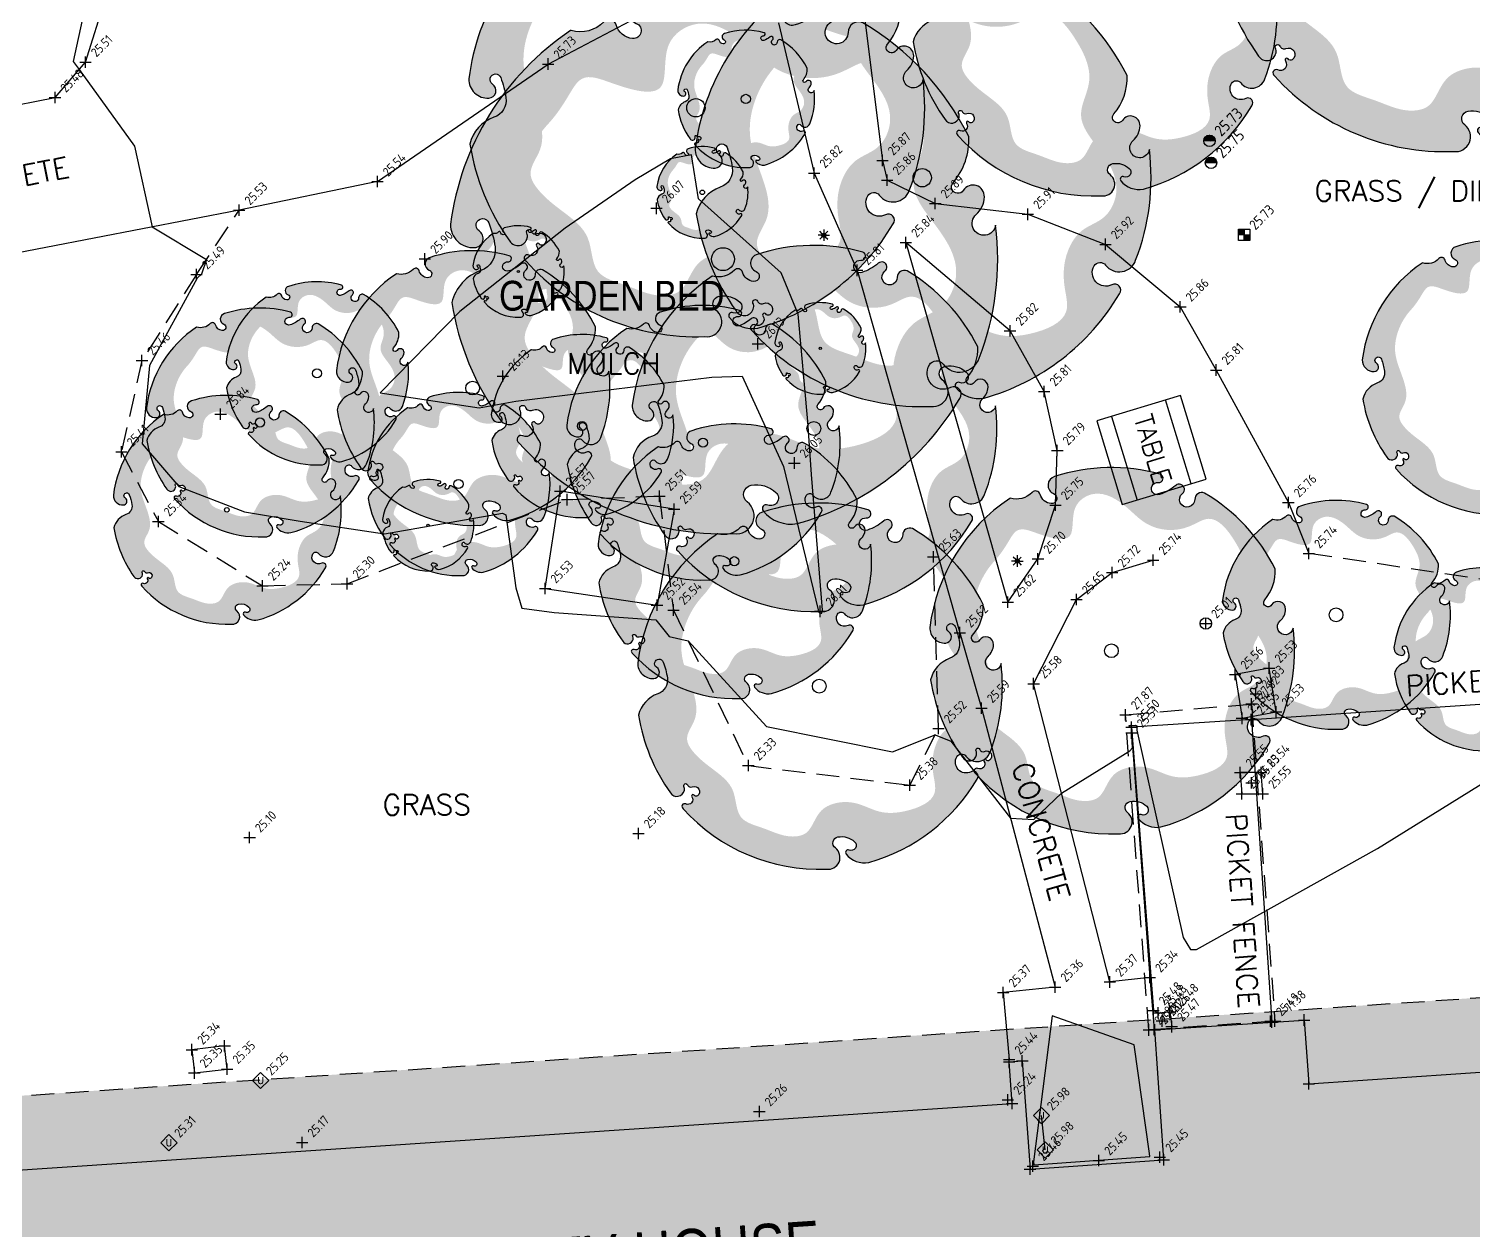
# Model space of a CAD drawing. Header units: metres. Extents: x 245957 to 247358, y 7418632 to 7419642.
# Drawn here: x 246284.66 to 246316.21, y 7419020.97 to 7419047.21 of the extents above; entities that cross this region are included whole.
import ezdxf
from ezdxf.enums import TextEntityAlignment as Align

# ---------------------------------------------------------------- set-up
doc = ezdxf.new("R2010")
doc.units = ezdxf.units.M
doc.linetypes.add('DASHED', pattern=[0.75, 0.5, -0.25])
for name, color, linetype in [('-TEXT', 7, 'Continuous'), ('104_EXISTING_SURFACE-L', 35, 'Continuous'), ('104_EXISTING_SURFACE-S', 35, 'Continuous'), ('110_GROUND_BREAKLINE', 35, 'Continuous'), ('110_GROUND_BREAKLINE-L', 35, 'Continuous'), ('110_GROUND_BREAKLINE-S', 35, 'Continuous'), ('201_SINGLE_TREE-H', 63, 'Continuous'), ('201_SINGLE_TREE-S', 96, 'Continuous'), ('206_GARDEN_BED', 44, 'DASHED'), ('206_GARDEN_BED-L', 44, 'DASHED'), ('206_GARDEN_BED-S', 44, 'DASHED'), ('309_GRATED_PIT', 84, 'Continuous'), ('309_GRATED_PIT-L', 84, 'Continuous'), ('309_GRATED_PIT-S', 84, 'Continuous'), ('321_INVERT_OF_PIPE', 84, 'Continuous'), ('321_INVERT_OF_PIPE-L', 84, 'Continuous'), ('321_INVERT_OF_PIPE-S', 84, 'Continuous'), ('322_INVERT_PIT-L', 84, 'Continuous'), ('322_INVERT_PIT-S', 84, 'Continuous'), ('410_PEDESTRIAN_PATH', 32, 'Continuous'), ('410_PEDESTRIAN_PATH-L', 32, 'Continuous'), ('410_PEDESTRIAN_PATH-S', 32, 'Continuous'), ('601_HOUSE', 229, 'BUILDING2'), ('601_HOUSE-S', 229, 'BUILDING2'), ('604_VERANDAH', 253, 'DASHED'), ('604_VERANDAH-L', 253, 'DASHED'), ('604_VERANDAH-S', 253, 'DASHED'), ('635_DOOR_SILL-L', 181, 'Continuous'), ('635_DOOR_SILL-S', 181, 'Continuous'), ('642_ROOF_GUTTER', 155, 'DASHED'), ('903_FENCE', 24, 'FENCELINE'), ('903_FENCE-S', 24, 'Continuous'), ('EX-BUILDING_LINE', 150, 'Continuous'), ('EX-TABLE', 7, 'Continuous'), ('EX-TABLEJUP', 89, 'Continuous'), ('Surface_Contours_Major', 4, 'Continuous'), ('Surface_Contours_Minor', 253, 'Continuous')]:
    doc.layers.add(name, color=color, linetype=linetype)
for name, color, linetype, true_color in [('419_EDGE_OF_CONCRETE', 7, 'Continuous', 0xff4100), ('419_EDGE_OF_CONCRETE-L', 7, 'Continuous', 0xff4100), ('419_EDGE_OF_CONCRETE-S', 7, 'Continuous', 0xff4100), ('711_LIGHT_POLE-S', 7, 'Continuous', 0xffa500), ('716_ELECTRICITY_PIT', 7, 'ELECTRICAL', 0xffa500), ('716_ELECTRICITY_PIT-L', 7, 'ELECTRICAL', 0xffa500), ('716_ELECTRICITY_PIT-S', 7, 'ELECTRICAL', 0xffa500), ('752_FIRE_PLUG', 7, 'Continuous', 0xb30000), ('753_FIRE_HYDRANT-L', 7, 'Continuous', 0xb30000), ('753_FIRE_HYDRANT-S', 7, 'Continuous', 0xb30000), ('762_UNCLASSIFIED_PIT', 7, 'Continuous', 0xff64ac), ('762_UNCLASSIFIED_PIT-L', 7, 'Continuous', 0xff64ac), ('762_UNCLASSIFIED_PIT-S', 7, 'Continuous', 0xff64ac), ('764_UNCLASS_UTILITY', 7, 'Continuous', 0xff64ac), ('764_UNCLASS_UTILITY-L', 7, 'Continuous', 0xff64ac), ('764_UNCLASS_UTILITY-S', 7, 'Continuous', 0xff64ac)]:
    doc.layers.add(name, color=color, linetype=linetype, true_color=true_color)
doc.styles.add('BOLD', font='ARIALN.TTF')
doc.styles.add('ISO', font='iso.shx')
doc.styles.add('ISO18', font='iso.shx')
doc.styles.add('ISO2.5', font='isocp.shx', dxfattribs={"height": 2.5})
doc.styles.get("Standard").update_dxf_attribs({"font": 'SIMPLEX.shx'})
doc.styles.add('Styleromans', font='romans.shx')
doc.linetypes.add('BUILDING2', pattern='A,0.25,["/",ISO18,S=0.15,R=180,X=0,Y=0],0', length=0.25)
doc.linetypes.add('ELECTRICAL', pattern='A,2,-0.15,["E",ISO18,S=0.2,R=0,X=-0.015,Y=-0.1],-0.15', length=2.3)
doc.linetypes.add('FENCELINE', pattern='A,0.5,-0.2,["/",Standard,S=0.1,R=0,X=0,Y=-0.05],-0.25', length=0.95)

# ---------------------------------------------------------------- blocks, each defined once
blk = doc.blocks.new('753')
at = {"layer": '752_FIRE_PLUG', "color": 0}
for points in [[(-0.5, 0.5), (0, 0.5), (0, 0), (-0.5, 0)], [(-0.45, 0.45), (-0.05, 0.45), (-0.05, 0.05), (-0.45, 0.05)], [(-0.4, 0.4), (-0.1, 0.4), (-0.1, 0.1), (-0.4, 0.1)], [(-0.35, 0.35), (-0.15, 0.35), (-0.15, 0.15), (-0.35, 0.15)], [(-0.3, 0.3), (-0.2, 0.3), (-0.2, 0.2), (-0.3, 0.2)], [(0, 0), (0.5, 0), (0.5, -0.5), (0, -0.5)], [(0.05, -0.05), (0.45, -0.05), (0.45, -0.45), (0.05, -0.45)], [(0.1, -0.1), (0.4, -0.1), (0.4, -0.4), (0.1, -0.4)], [(0.15, -0.15), (0.35, -0.15), (0.35, -0.35), (0.15, -0.35)], [(0.2, -0.2), (0.3, -0.2), (0.3, -0.3), (0.2, -0.3)]]:
    blk.add_lwpolyline(points, close=True, dxfattribs=at)
for points in [[(0, -0.5), (-0.5, -0.5), (-0.5, 0)], [(0, 0.5), (0.5, 0.5), (0.5, 0)]]:
    blk.add_lwpolyline(points, dxfattribs=at)
blk = doc.blocks.new('716')
at = {"layer": '716_ELECTRICITY_PIT', "color": 0, "linetype": 'Continuous'}
for p, q in [((0, 0.5), (-0.5, 0)), ((0.5, 0), (-0.5, 0)), ((-0.48, 0.13), (0.48, 0.13)), ((-0.43, 0.26), (-0.43, 0)), ((0.43, 0.25), (-0.43, 0.25)), ((-0.36, 0.35), (0.36, 0.35)), ((-0.35, 0), (-0.35, 0.36)), ((-0.35, 0), (0, 0.35)), ((0.26, 0.43), (-0.26, 0.43)), ((-0.25, 0.43), (-0.25, 0)), ((0, 0.25), (-0.25, 0)), ((-0.13, 0), (-0.13, 0.48)), ((-0.13, 0), (0, 0.13)), ((0, 0.5), (0, 0)), ((0.5, 0), (0, 0.5)), ((0, 0.35), (0.35, 0)), ((0.25, 0), (0, 0.25)), ((0, 0.13), (0.13, 0)), ((0.13, 0), (0.13, 0.48)), ((0.25, 0), (0.25, 0.43)), ((0.35, 0.36), (0.35, 0)), ((0.43, 0), (0.43, 0.26))]:
    blk.add_line(p, q, dxfattribs=at)
at = {"layer": '716_ELECTRICITY_PIT', "color": 0}
blk.add_circle((0, 0), 0.5, dxfattribs=at).dxf.unprotected_set("ltscale", 0)
blk = doc.blocks.new('CROSS')
at = {"color": 0, "linetype": 'Continuous'}
for p, q in [((-0.5, 0), (0.5, 0)), ((0, -0.5), (0, 0.5))]:
    blk.add_line(p, q, dxfattribs=at)
blk = doc.blocks.new('201C')
at = {"layer": '201_SINGLE_TREE-H', "transparency": 33554534}
h = blk.add_hatch(color=256, dxfattribs=at)
h.paths.add_polyline_path([(-0.3717, -0.3344, 0.222926), (0.0196, -0.4996, 0.770799), (0.0439, -0.4417, -0.650302), (0.0511, -0.4116, -0.234737), (0.0964, -0.4247, -0.847312), (0.0816, -0.4475, 0.78443), (0.0732, -0.4583, 0.276934), (0.1352, -0.4813, 0.193599), (0.4309, -0.2536, 0.800435), (0.4144, -0.2337, -0.75216), (0.3757, -0.1925, -0.528914), (0.4006, -0.1909, 0.594112), (0.4663, -0.1804, 0.123805), (0.4962, 0.0616, -1.41759), (0.4607, 0.0811, 0.206906), (0.4758, 0.1133, 0.759729), (0.4374, 0.1252, -1.073307), (0.4187, 0.1392, 0.194379), (0.4474, 0.2231, 0.144612), (0.2544, 0.4304, 0.53339), (0.2277, 0.4128, -1.592592), (0.1939, 0.4293, 1.030038), (0.1758, 0.4513, -0.10361), (0.1314, 0.4262, -1.238487), (0.1282, 0.4593, 0.884725), (0.1336, 0.4818, 0.147549), (-0.1551, 0.4753, 0.71725), (-0.1579, 0.4291, -0.864032), (-0.1646, 0.4015, -0.310704), (-0.1946, 0.4266, 0.58143), (-0.2167, 0.4321, -0.281558), (-0.2766, 0.4162), (-0.2775, 0.4159, 0.217121), (-0.4959, 0.0634), (-0.4959, 0.0634, 0.440011), (-0.4522, 0.021, 0.723973), (-0.4442, 0.0516, -1.384648), (-0.4262, 0.0659, -0.051107), (-0.4149, 0.0223, -0.361502), (-0.441, -0.0208, 0.256822), (-0.4937, -0.0791, 0.116166), (-0.4065, -0.2911, 0.67803), (-0.3682, -0.2843, 0.170035), (-0.3696, -0.274, -1.054701), (-0.3596, -0.2696, 0.431903), (-0.3468, -0.2749, -0.910728), (-0.3329, -0.2993, -0.42046), (-0.3418, -0.2976, 1.007885), (-0.3479, -0.3018, -0.766634), (-0.3646, -0.3216, 0.938602), (-0.3717, -0.3344)])
edge = h.paths.add_edge_path(flags=16)
edge.add_spline(control_points=[(-0.3177, 0.2468), (-0.303, 0.2628), (-0.2856, 0.2893), (-0.256, 0.3411), (-0.1928, 0.3155), (-0.0921, 0.286), (-0.1162, 0.3941), (-0.0359, 0.4462), (0.0392, 0.3985), (0.1028, 0.3299), (0.1957, 0.3214), (0.2784, 0.3804), (0.3442, 0.2961), (0.3785, 0.2147), (0.3303, 0.1307), (0.3915, 0.0592), (0.4378, -0.0139), (0.4055, -0.0919), (0.3459, -0.1091), (0.3102, -0.1666), (0.3057, -0.2282), (0.3286, -0.3091), (0.2408, -0.3447), (0.1647, -0.3496), (0.103, -0.3142), (0.0463, -0.3153), (0.0047, -0.3356), (-0.0139, -0.3682), (-0.0327, -0.4069), (-0.0927, -0.4151), (-0.1463, -0.3868), (-0.23, -0.3665), (-0.2245, -0.2773), (-0.2864, -0.2294), (-0.3344, -0.1941), (-0.3737, -0.1409), (-0.3276, -0.0866), (-0.344, -0.0009), (-0.3866, 0.0828), (-0.3665, 0.1796), (-0.3359, 0.2271), (-0.3177, 0.2468)], knot_values=[0, 0, 0, 0, 0.064972, 0.101243, 0.15652, 0.245586, 0.324463, 0.387907, 0.486094, 0.554514, 0.671826, 0.728629, 0.823661, 0.919885, 0.989953, 1.075257, 1.171704, 1.23593, 1.293575, 1.346478, 1.426142, 1.479146, 1.570817, 1.644481, 1.712561, 1.774901, 1.807, 1.846291, 1.885582, 1.928182, 2.007036, 2.074591, 2.151638, 2.226455, 2.293426, 2.340744, 2.397548, 2.47317, 2.587294, 2.673595, 2.754259, 2.754259, 2.754259, 2.754259], degree=3, periodic=0)
at = {"layer": '201_SINGLE_TREE-S'}
blk.add_lwpolyline([(-0.3717, -0.3344, 0.222926), (0.0196, -0.4996, 0.770799), (0.0439, -0.4417, -0.650302), (0.0511, -0.4116, -0.234737), (0.0964, -0.4247, -0.847312), (0.0816, -0.4475, 0.78443), (0.0732, -0.4583, 0.276934), (0.1352, -0.4813, 0.193599), (0.4309, -0.2536, 0.800435), (0.4144, -0.2337, -0.75216), (0.3757, -0.1925, -0.528914), (0.4006, -0.1909, 0.594112), (0.4663, -0.1804, 0.123805), (0.4962, 0.0616, -1.41759), (0.4607, 0.0811, 0.206906), (0.4758, 0.1133, 0.759729), (0.4374, 0.1252, -1.073307), (0.4187, 0.1392, 0.194379), (0.4474, 0.2231, 0.144612), (0.2544, 0.4304, 0.53339), (0.2277, 0.4128, -1.592592), (0.1939, 0.4293, 1.030038), (0.1758, 0.4513, -0.10361), (0.1314, 0.4262, -1.238487), (0.1282, 0.4593, 0.884725), (0.1336, 0.4818, 0.147549), (-0.1551, 0.4753, 0.71725), (-0.1579, 0.4291, -0.864032), (-0.1646, 0.4015, -0.310704), (-0.1946, 0.4266, 0.58143), (-0.2167, 0.4321, -0.281558), (-0.2766, 0.4162), (-0.2775, 0.4159, 0.217121), (-0.4959, 0.0634), (-0.4959, 0.0634, 0.440011), (-0.4522, 0.021, 0.723973), (-0.4442, 0.0516, -1.384648), (-0.4262, 0.0659, -0.051107), (-0.4149, 0.0223, -0.361502), (-0.441, -0.0208, 0.256822), (-0.4937, -0.0791, 0.116166), (-0.4065, -0.2911, 0.67803), (-0.3682, -0.2843, 0.170035), (-0.3696, -0.274, -1.054701), (-0.3596, -0.2696, 0.431903), (-0.3468, -0.2749, -0.910728), (-0.3329, -0.2993, -0.42046), (-0.3418, -0.2976, 1.007885), (-0.3479, -0.3018, -0.766634), (-0.3646, -0.3216, 0.938602), (-0.3717, -0.3344)], format="xyb", dxfattribs=at)
blk = doc.blocks.new('201T')
at = {"layer": '201_SINGLE_TREE-S'}
blk.add_circle((0, 0), 0.5, dxfattribs=at)
blk = doc.blocks.new('764')
at = {"layer": '762_UNCLASSIFIED_PIT', "color": 0}
blk.add_lwpolyline([(0.71, 0), (0, 0.71), (-0.71, 0), (0, -0.71)], close=True, dxfattribs=at)
at = {"layer": '762_UNCLASSIFIED_PIT', "color": 0, "style": 'Styleromans'}
blk.add_text('U', height=0.6, dxfattribs=at).set_placement((0, 0), align=Align.MIDDLE_CENTER)
blk = doc.blocks.new('321')
at = {"layer": '321_INVERT_OF_PIPE', "color": 0, "linetype": 'Continuous'}
for p, q in [((-0.5, 0), (0.5, 0)), ((0, -0.5), (0, 0.5))]:
    blk.add_line(p, q, dxfattribs=at)
blk.add_circle((0, 0), 0.5, dxfattribs=at)
blk = doc.blocks.new('711')
blk.add_hatch(color=0).paths.add_polyline_path([(0.18, 0, 1), (-0.18, 0, 1)])
at = {"color": 0}
for p, q in [((-0.18, 0), (-0.5, 0)), ((-0.13, 0.13), (-0.35, 0.35)), ((0, 0.5), (0, 0.18)), ((0.13, 0.13), (0.35, 0.35)), ((0.18, 0), (0.5, 0)), ((-0.35, -0.35), (-0.13, -0.13)), ((0, -0.18), (0, -0.5)), ((0.13, -0.13), (0.35, -0.35))]:
    blk.add_line(p, q, dxfattribs=at)
blk.add_circle((0, 0), 0.177, dxfattribs=at)
blk = doc.blocks.new('C')
at = {"layer": '-TEXT'}
blk.add_text('CONCRETE', height=0.45, dxfattribs=at).set_placement((-0.001, -0.23), align=Align.CENTER)
blk = doc.blocks.new('G')
at = {"layer": '-TEXT'}
blk.add_text('GRASS', height=0.45, dxfattribs=at).set_placement((0.021, -0.235), align=Align.CENTER)
blk = doc.blocks.new('M')
at = {"layer": '-TEXT'}
blk.add_text('MULCH', height=0.45, dxfattribs=at).set_placement((0.021, -0.224), align=Align.CENTER)
blk = doc.blocks.new('TABLE')
at = {"layer": 'EX-TABLEJUP'}
for p, q in [((0.873, 0.925), (-1.039, 0.925)), ((-1.039, 0.925), (-1.039, -0.988)), ((0.873, -0.988), (0.873, 0.925)), ((0.873, 0.585), (-1.039, 0.585)), ((-1.039, -0.648), (0.873, -0.648)), ((-1.039, -0.988), (0.873, -0.988))]:
    blk.add_line(p, q, dxfattribs=at)
blk.add_text('TABLE', height=0.4, dxfattribs=at).set_placement((-0.089, -0.199), align=Align.CENTER)

msp = doc.modelspace()

# ---------------------------------------------------------------- hatches: boundary and pattern name
at = {"layer": 'EX-BUILDING_LINE'}
h = msp.add_hatch(color=9, dxfattribs=at)
h.dxf.hatch_style = 1
h.paths.add_polyline_path([(246319.503, 7419019.421), (246319.087, 7419026.059), (246319.083, 7419026.232), (246274.243, 7419023.217), (246274.765, 7419016.445), (246275.218, 7419010.293), (246319.976, 7419013.293), (246319.954, 7419013.501)])
h.paths.add_polyline_path([(246274.464, 7419020.347), (246269.638, 7419020.003), (246270.156, 7419012.73), (246275.013, 7419013.076), (246274.765, 7419016.445)])

# ---------------------------------------------------------------- linework, layer by layer
at = {"layer": '110_GROUND_BREAKLINE'}
for p, q in [((246308.75, 7419031.829), (246309.148, 7419026.487)), ((246309.148, 7419026.487), (246309.244, 7419025.351))]:
    msp.add_line(p, q, dxfattribs=at)
at = {"layer": '206_GARDEN_BED'}
for p, q in [((246288.327, 7419041.843), (246289.258, 7419043.247)), ((246288.327, 7419041.843), (246287.134, 7419039.964)), ((246287.134, 7419039.964), (246286.685, 7419037.971)), ((246286.685, 7419037.971), (246287.492, 7419036.447)), ((246296.423, 7419036.926), (246298.44, 7419037.003)), ((246298.44, 7419037.003), (246298.743, 7419034.514)), ((246291.614, 7419035.089), (246296.423, 7419036.926)), ((246287.492, 7419036.447), (246289.767, 7419035.042)), ((246317.576, 7419035.009), (246312.624, 7419035.751)), ((246304.534, 7419031.926), (246304.422, 7419035.677)), ((246289.767, 7419035.042), (246291.614, 7419035.089)), ((246298.743, 7419034.514), (246300.381, 7419031.117)), ((246303.905, 7419030.688), (246304.534, 7419031.926)), ((246300.381, 7419031.117), (246303.905, 7419030.688))]:
    msp.add_line(p, q, dxfattribs=at)
at = {"layer": '309_GRATED_PIT'}
for p, q in [((246311.585, 7419030.966), (246311.127, 7419030.966)), ((246311.127, 7419030.966), (246311.162, 7419030.498)), ((246311.62, 7419030.498), (246311.585, 7419030.966)), ((246311.162, 7419030.498), (246311.62, 7419030.498))]:
    msp.add_line(p, q, dxfattribs=at)
at = {"layer": '410_PEDESTRIAN_PATH'}
for p, q in [((246296.007, 7419046.44), (246299.658, 7419048.361)), ((246285.902, 7419046.481), (246286.377, 7419048.009)), ((246302.894, 7419047.637), (246303.309, 7419044.332)), ((246301.038, 7419047.337), (246301.818, 7419044.054)), ((246285.235, 7419045.707), (246285.902, 7419046.481)), ((246292.277, 7419043.872), (246296.007, 7419046.44)), ((246278.392, 7419044.379), (246285.235, 7419045.707)), ((246303.309, 7419044.332), (246303.415, 7419043.903)), ((246301.818, 7419044.054), (246302.758, 7419041.935)), ((246292.277, 7419043.872), (246289.258, 7419043.247)), ((246303.415, 7419043.903), (246304.465, 7419043.395)), ((246304.465, 7419043.395), (246306.486, 7419043.158)), ((246289.258, 7419043.247), (246278.65, 7419041.204)), ((246306.486, 7419043.158), (246308.182, 7419042.501)), ((246306.097, 7419040.611), (246303.822, 7419042.539)), ((246303.822, 7419042.539), (246306.048, 7419034.688)), ((246308.182, 7419042.501), (246309.816, 7419041.137)), ((246302.758, 7419041.935), (246305.002, 7419034.019)), ((246309.816, 7419041.137), (246310.602, 7419039.756)), ((246306.844, 7419039.288), (246306.097, 7419040.611)), ((246310.602, 7419039.756), (246312.177, 7419036.865)), ((246307.13, 7419038.001), (246306.844, 7419039.288)), ((246307.09, 7419036.806), (246307.13, 7419038.001)), ((246306.707, 7419035.63), (246307.09, 7419036.806)), ((246312.177, 7419036.865), (246312.624, 7419035.751)), ((246306.048, 7419034.688), (246306.707, 7419035.63)), ((246308.33, 7419035.332), (246309.224, 7419035.602)), ((246307.548, 7419034.742), (246308.33, 7419035.332)), ((246306.612, 7419032.906), (246307.548, 7419034.742)), ((246305.002, 7419034.019), (246305.475, 7419032.373)), ((246308.276, 7419026.391), (246306.612, 7419032.906)), ((246305.475, 7419032.373), (246307.081, 7419026.277)), ((246307.081, 7419026.277), (246305.945, 7419026.161)), ((246309.148, 7419026.487), (246308.276, 7419026.391)), ((246305.945, 7419026.161), (246306.079, 7419024.694))]:
    msp.add_line(p, q, dxfattribs=at)
at = {"layer": '419_EDGE_OF_CONCRETE'}
for p, q in [((246295.94, 7419034.985), (246296.27, 7419037.112)), ((246298.76, 7419036.716), (246296.27, 7419037.112)), ((246298.76, 7419036.716), (246298.385, 7419034.622)), ((246295.94, 7419034.985), (246298.385, 7419034.622)), ((246311.362, 7419032.122), (246308.752, 7419031.957)), ((246308.752, 7419031.957), (246309.229, 7419025.771)), ((246309.229, 7419025.771), (246309.333, 7419025.715)), ((246309.333, 7419025.715), (246309.591, 7419025.736)), ((246309.591, 7419025.736), (246309.628, 7419025.415))]:
    msp.add_line(p, q, dxfattribs=at)
at = {"layer": '601_HOUSE'}
for p, q in [((246309.258, 7419025.344), (246312.523, 7419025.559)), ((246309.454, 7419022.506), (246309.258, 7419025.344)), ((246312.523, 7419025.559), (246312.622, 7419024.164)), ((246306.078, 7419024.648), (246306.365, 7419024.668)), ((246306.142, 7419023.737), (246306.078, 7419024.648)), ((246306.365, 7419024.668), (246306.534, 7419022.3)), ((246312.622, 7419024.164), (246319.099, 7419024.606)), ((246274.39, 7419021.612), (246306.142, 7419023.737)), ((246306.534, 7419022.3), (246309.454, 7419022.506))]:
    msp.add_line(p, q, dxfattribs=at)
at = {"layer": '604_VERANDAH'}
for p, q in [((246308.619, 7419032.225), (246311.371, 7419032.462)), ((246311.371, 7419032.462), (246311.884, 7419025.535)), ((246309.129, 7419025.342), (246308.619, 7419032.225)), ((246311.884, 7419025.535), (246309.129, 7419025.342))]:
    msp.add_line(p, q, dxfattribs=at)
at = {"layer": '642_ROOF_GUTTER'}
msp.add_line((246274.243, 7419023.217), (246319.083, 7419026.232), dxfattribs=at)
at = {"layer": '762_UNCLASSIFIED_PIT'}
for p, q in [((246311.758, 7419033.248), (246311.014, 7419033.104)), ((246311.909, 7419032.293), (246311.758, 7419033.248)), ((246311.014, 7419033.104), (246311.165, 7419032.15)), ((246311.165, 7419032.15), (246311.909, 7419032.293)), ((246288.94, 7419024.996), (246288.225, 7419024.911)), ((246288.225, 7419024.911), (246288.279, 7419024.403)), ((246288.994, 7419024.488), (246288.94, 7419024.996)), ((246288.279, 7419024.403), (246288.994, 7419024.488))]:
    msp.add_line(p, q, dxfattribs=at)
at = {"layer": '764_UNCLASS_UTILITY'}
msp.add_line((246306.867, 7419022.723), (246306.784, 7419023.472), dxfattribs=at)
at = {"layer": '903_FENCE', "ltscale": 20}
for q in [(246323.495, 7419032.941), (246311.815, 7419025.514)]:
    msp.add_line((246311.37, 7419032.121), q, dxfattribs=at)
at = {"layer": 'Surface_Contours_Major', "elevation": 26}
msp.add_lwpolyline([(246294.501, 7419038.933), (246295.303, 7419039.073), (246299.585, 7419039.602), (246300.247, 7419039.625), (246301.151, 7419037.649), (246301.906, 7419034.522), (246301.9, 7419034.487), (246301.933, 7419034.451), (246301.972, 7419034.443), (246301.988, 7419034.449), (246301.997, 7419034.51), (246301.758, 7419037.473), (246301.681, 7419038.632), (246301.466, 7419040.978), (246301.099, 7419041.876), (246299.294, 7419043.493), (246299.142, 7419044.454), (246298.678, 7419044.367), (246297.908, 7419043.909), (246296.377, 7419042.852), (246294.078, 7419041.033), (246292.337, 7419039.259)], close=True, dxfattribs=at)
at = {"layer": 'Surface_Contours_Minor', "elevation": 25.5}
msp.add_lwpolyline([(246286.26, 7419049.381), (246285.629, 7419046.498), (246285.765, 7419046.321), (246286.972, 7419044.645), (246287.36, 7419042.881), (246288.544, 7419042.17), (246288.436, 7419041.85), (246288.341, 7419041.765), (246287.297, 7419039.853), (246287.142, 7419038.143), (246287.94, 7419037.216), (246289.373, 7419036.658), (246290.593, 7419036.458), (246292.434, 7419036.18), (246295.012, 7419036.631), (246295.084, 7419036.596), (246295.299, 7419035), (246295.43, 7419034.555), (246296.141, 7419034.457), (246298.359, 7419034.303), (246298.653, 7419033.936), (246299.068, 7419033.841), (246300.777, 7419031.967), (246303.529, 7419031.42), (246304.464, 7419031.787), (246304.804, 7419031.652), (246306.109, 7419029.966), (246306.614, 7419029.941), (246307.224, 7419030.514), (246308.716, 7419031.437), (246308.775, 7419031.503), (246308.752, 7419031.933), (246308.691, 7419031.984), (246308.735, 7419031.997), (246308.748, 7419031.992), (246308.835, 7419031.998), (246308.888, 7419031.967), (246308.866, 7419031.963), (246308.866, 7419031.909), (246308.865, 7419031.888), (246309.88, 7419027.361), (246310.041, 7419027.099), (246310.172, 7419027.099), (246314.123, 7419029.304), (246319.168, 7419032.434)], dxfattribs=at)
msp.add_lwpolyline([(246309.144, 7419022.641), (246308.809, 7419025.018), (246307.015, 7419025.65), (246306.61, 7419022.459), (246306.617, 7419022.396), (246309.15, 7419022.576)], close=True, dxfattribs=at)

# ---------------------------------------------------------------- block references
at = {"layer": '-TEXT'}
for p, rotation in [((246284.016, 7419043.91), 10.90456400598671), ((246306.778, 7419029.678), 285.8270903654869)]:
    msp.add_blockref('C', p, dxfattribs=dict(at, rotation=rotation))
for name, p in [('M', (246297.416, 7419039.895)), ('G', (246293.335, 7419030.271))]:
    msp.add_blockref(name, p, dxfattribs=at)
at = {"layer": '104_EXISTING_SURFACE-S', "xscale": 0.25, "yscale": 0.25, "zscale": 0.25}
for p in [(246298.374, 7419043.289), (246293.314, 7419042.182), (246300.588, 7419040.329), (246295.017, 7419039.621), (246288.853, 7419038.791), (246301.385, 7419037.725), (246301.949, 7419034.487), (246297.979, 7419029.634), (246289.486, 7419029.545), (246311.79, 7419025.533), (246306.049, 7419023.815), (246300.621, 7419023.563), (246290.636, 7419022.885), (246306.593, 7419022.367), (246309.371, 7419022.562)]:
    msp.add_blockref('CROSS', p, dxfattribs=at)
at = {"layer": '110_GROUND_BREAKLINE-S', "xscale": 0.25, "yscale": 0.25, "zscale": 0.25}
for p in [(246308.75, 7419031.829), (246309.244, 7419025.351)]:
    msp.add_blockref('CROSS', p, dxfattribs=at)
at = {"layer": '201_SINGLE_TREE-S'}
for name, p, xscale, yscale, zscale in [('201C', (246315.59, 7419049.526), 10, 10, 10), ('201C', (246307.931, 7419047.557), 8, 8, 8), ('201C', (246299.234, 7419045.484), 10, 10, 10), ('201C', (246304.178, 7419043.957), 10, 10, 10), ('201C', (246299.827, 7419042.178), 12, 12, 12), ('201C', (246300.326, 7419045.678), 3, 3, 3), ('201T', (246299.234, 7419045.484), 0.4, 0.4, 0.4), ('201T', (246300.326, 7419045.678), 0.2, 0.2, 0.2), ('201C', (246299.374, 7419043.637), 2, 2, 2), ('201T', (246304.178, 7419043.957), 0.4, 0.4, 0.4), ('201T', (246299.374, 7419043.637), 0.1, 0.1, 0.1), ('201C', (246295.357, 7419041.908), 2, 2, 2), ('201C', (246294.357, 7419039.363), 6, 6, 6), ('201C', (246301.811, 7419038.479), 8, 8, 8), ('201T', (246299.827, 7419042.178), 0.5, 0.5, 0.5), ('201C', (246316.767, 7419039.598), 6, 6, 6), ('201T', (246295.357, 7419041.908), 0.05, 0.05, 0.05), ('201C', (246290.957, 7419039.683), 4, 4, 4), ('201C', (246289.711, 7419038.611), 5, 5, 5), ('201C', (246299.388, 7419038.168), 6, 6, 6), ('201C', (246301.95, 7419040.228), 2, 2, 2), ('201C', (246296.749, 7419038.532), 4, 4, 4), ('201T', (246301.95, 7419040.228), 0.05, 0.05, 0.05), ('201T', (246290.957, 7419039.683), 0.2, 0.2, 0.2), ('201C', (246288.989, 7419036.704), 5, 5, 5), ('201C', (246294.048, 7419037.267), 4, 4, 4), ('201T', (246294.357, 7419039.363), 0.3, 0.3, 0.3), ('201T', (246289.711, 7419038.611), 0.2, 0.2, 0.2), ('201T', (246296.749, 7419038.532), 0.2, 0.2, 0.2), ('201C', (246300.074, 7419035.58), 6, 6, 6), ('201T', (246301.811, 7419038.479), 0.3, 0.3, 0.3), ('201T', (246299.388, 7419038.168), 0.2, 0.2, 0.2), ('201C', (246308.311, 7419033.626), 8, 8, 8), ('201C', (246293.382, 7419036.366), 2, 2, 2), ('201T', (246294.048, 7419037.267), 0.2, 0.2, 0.2), ('201T', (246288.989, 7419036.704), 0.1, 0.1, 0.1), ('201C', (246301.93, 7419032.851), 8, 8, 8), ('201C', (246313.218, 7419034.409), 5, 5, 5), ('201T', (246293.382, 7419036.366), 0.05, 0.05, 0.05), ('201T', (246300.074, 7419035.58), 0.2, 0.2, 0.2), ('201C', (246316.467, 7419033.44), 4, 4, 4), ('201T', (246313.218, 7419034.409), 0.3, 0.3, 0.3), ('201T', (246308.311, 7419033.626), 0.3, 0.3, 0.3), ('201T', (246301.93, 7419032.851), 0.3, 0.3, 0.3)]:
    msp.add_blockref(name, p, dxfattribs=dict(at, xscale=xscale, yscale=yscale, zscale=zscale))
at = {"layer": '206_GARDEN_BED-S', "xscale": 0.25, "yscale": 0.25, "zscale": 0.25}
for p in [(246288.327, 7419041.843), (246287.134, 7419039.964), (246286.685, 7419037.971), (246296.423, 7419036.926), (246298.44, 7419037.003), (246287.492, 7419036.447), (246304.422, 7419035.677), (246289.767, 7419035.042), (246291.614, 7419035.089), (246298.743, 7419034.514), (246304.534, 7419031.926), (246300.381, 7419031.117), (246303.905, 7419030.688)]:
    msp.add_blockref('CROSS', p, dxfattribs=at)
at = {"layer": '309_GRATED_PIT-S', "xscale": 0.25, "yscale": 0.25, "zscale": 0.25}
for p in [(246311.127, 7419030.966), (246311.585, 7419030.966), (246311.162, 7419030.498), (246311.62, 7419030.498), (246309.417, 7419025.539)]:
    msp.add_blockref('CROSS', p, dxfattribs=at)
at = {"layer": '321_INVERT_OF_PIPE-S', "xscale": 0.25, "yscale": 0.25, "zscale": 0.25}
msp.add_blockref('321', (246310.373, 7419034.219), dxfattribs=at)
at = {"layer": '322_INVERT_PIT-S', "xscale": 0.25, "yscale": 0.25, "zscale": 0.25}
for p in [(246311.469, 7419032.687), (246311.374, 7419030.742)]:
    msp.add_blockref('CROSS', p, dxfattribs=at)
at = {"layer": '410_PEDESTRIAN_PATH-S', "xscale": 0.25, "yscale": 0.25, "zscale": 0.25}
for p in [(246285.902, 7419046.481), (246296.007, 7419046.44), (246285.235, 7419045.707), (246303.309, 7419044.332), (246292.277, 7419043.872), (246301.818, 7419044.054), (246303.415, 7419043.903), (246289.258, 7419043.247), (246304.465, 7419043.395), (246306.486, 7419043.158), (246303.822, 7419042.539), (246308.182, 7419042.501), (246302.758, 7419041.935), (246309.816, 7419041.137), (246306.097, 7419040.611), (246310.602, 7419039.756), (246306.844, 7419039.288), (246307.13, 7419038.001), (246307.09, 7419036.806), (246312.177, 7419036.865), (246306.707, 7419035.63), (246312.624, 7419035.751), (246308.33, 7419035.332), (246309.224, 7419035.602), (246306.048, 7419034.688), (246307.548, 7419034.742), (246305.002, 7419034.019), (246306.612, 7419032.906), (246305.475, 7419032.373), (246309.148, 7419026.487), (246305.945, 7419026.161), (246307.081, 7419026.277), (246308.276, 7419026.391), (246306.079, 7419024.694)]:
    msp.add_blockref('CROSS', p, dxfattribs=at)
at = {"layer": '419_EDGE_OF_CONCRETE-S', "xscale": 0.25, "yscale": 0.25, "zscale": 0.25}
for p in [(246296.27, 7419037.112), (246298.76, 7419036.716), (246295.94, 7419034.985), (246298.385, 7419034.622), (246308.752, 7419031.957), (246311.362, 7419032.122), (246309.229, 7419025.771), (246309.333, 7419025.715), (246309.591, 7419025.736), (246309.628, 7419025.415)]:
    msp.add_blockref('CROSS', p, dxfattribs=at)
at = {"layer": '601_HOUSE-S', "xscale": 0.25, "yscale": 0.25, "zscale": 0.25}
for p in [(246312.523, 7419025.559), (246309.258, 7419025.344), (246306.078, 7419024.648), (246306.365, 7419024.668), (246312.622, 7419024.164), (246306.142, 7419023.737), (246309.454, 7419022.506), (246306.534, 7419022.3)]:
    msp.add_blockref('CROSS', p, dxfattribs=at)
at = {"layer": '604_VERANDAH-S', "xscale": 0.25, "yscale": 0.25, "zscale": 0.25}
for p in [(246311.371, 7419032.462), (246308.619, 7419032.225), (246311.884, 7419025.535), (246309.129, 7419025.342)]:
    msp.add_blockref('CROSS', p, dxfattribs=at)
at = {"layer": '635_DOOR_SILL-S', "xscale": 0.25, "yscale": 0.25, "zscale": 0.25}
msp.add_blockref('CROSS', (246308.038, 7419022.492), dxfattribs=at)
at = {"layer": '711_LIGHT_POLE-S', "xscale": 0.25, "yscale": 0.25, "zscale": 0.25}
for p in [(246302.029, 7419042.7), (246306.256, 7419035.585)]:
    msp.add_blockref('711', p, dxfattribs=at)
at = {"layer": '716_ELECTRICITY_PIT-S', "xscale": 0.25, "yscale": 0.25, "zscale": 0.25}
for p in [(246310.455, 7419044.762), (246310.488, 7419044.283)]:
    msp.add_blockref('716', p, dxfattribs=at)
at = {"layer": '753_FIRE_HYDRANT-S', "xscale": 0.25, "yscale": 0.25, "zscale": 0.25}
msp.add_blockref('753', (246311.211, 7419042.711), dxfattribs=at)
at = {"layer": '762_UNCLASSIFIED_PIT-S', "xscale": 0.25, "yscale": 0.25, "zscale": 0.25}
for p in [(246311.014, 7419033.104), (246311.758, 7419033.248), (246311.165, 7419032.15), (246311.909, 7419032.293), (246288.225, 7419024.911), (246288.94, 7419024.996), (246288.279, 7419024.403), (246288.994, 7419024.488)]:
    msp.add_blockref('CROSS', p, dxfattribs=at)
at = {"layer": '764_UNCLASS_UTILITY-S', "xscale": 0.25, "yscale": 0.25, "zscale": 0.25}
for p in [(246289.726, 7419024.238), (246306.784, 7419023.472), (246287.723, 7419022.88), (246306.867, 7419022.723)]:
    msp.add_blockref('764', p, dxfattribs=at)
at = {"layer": '903_FENCE-S', "xscale": 0.25, "yscale": 0.25, "zscale": 0.25}
for p in [(246311.37, 7419032.121), (246311.815, 7419025.514)]:
    msp.add_blockref('CROSS', p, dxfattribs=at)
at = {"layer": 'EX-TABLE', "rotation": 286.9056983008714}
msp.add_blockref('TABLE', (246309.239, 7419037.939), dxfattribs=at)

# ---------------------------------------------------------------- texts
at = {"layer": '-TEXT'}
msp.add_text('GRASS / DIRT', height=0.45, dxfattribs=at).set_placement((246314.867, 7419043.442), align=Align.CENTER)
at = {"layer": '-TEXT', "style": 'BOLD'}
msp.add_text('GARDEN BED', height=0.65, dxfattribs=at).set_placement((246297.395, 7419041.054), align=Align.CENTER)
at = {"layer": '-TEXT'}
for rotation, p in [(3.8718, (246316.867, 7419032.999)), (273.8511, (246311.171, 7419027.946))]:
    msp.add_text('PICKET FENCE', height=0.45, rotation=rotation, dxfattribs=at).set_placement(p, align=Align.MIDDLE_CENTER)
at = {"layer": '-TEXT', "style": 'BOLD'}
msp.add_text('BYERLEY HOUSE', height=1, rotation=3.8056, dxfattribs=at).set_placement((246297.155, 7419019.864), align=Align.CENTER)
at = {"layer": '104_EXISTING_SURFACE-L', "style": 'ISO2.5'}
for s, p in [('26.07', (246298.541, 7419043.456)), ('25.90', (246293.481, 7419042.35)), ('26.13', (246300.755, 7419040.496)), ('26.13', (246295.184, 7419039.789)), ('25.84', (246289.021, 7419038.958)), ('26.05', (246301.552, 7419037.892)), ('26.01', (246302.117, 7419034.655)), ('25.10', (246289.653, 7419029.712)), ('25.18', (246298.146, 7419029.802)), ('25.49', (246311.957, 7419025.7)), ('25.24', (246306.217, 7419023.983)), ('25.26', (246300.788, 7419023.73)), ('25.17', (246290.803, 7419023.053)), ('25.45', (246309.539, 7419022.729)), ('25.46', (246306.76, 7419022.534))]:
    msp.add_text(s, height=0.2, rotation=45, dxfattribs=at).set_placement(p, align=Align.MIDDLE_LEFT)
at = {"layer": '110_GROUND_BREAKLINE-L', "style": 'ISO2.5'}
for s, p in [('25.51', (246308.917, 7419031.997)), ('25.40', (246309.412, 7419025.518))]:
    msp.add_text(s, height=0.2, rotation=45, dxfattribs=at).set_placement(p, align=Align.MIDDLE_LEFT)
at = {"layer": '206_GARDEN_BED-L', "style": 'ISO2.5'}
for s, p in [('25.49', (246288.494, 7419042.01)), ('25.46', (246287.301, 7419040.131)), ('25.41', (246286.853, 7419038.138)), ('25.57', (246296.59, 7419037.093)), ('25.51', (246298.608, 7419037.17)), ('25.34', (246287.66, 7419036.615)), ('25.63', (246304.589, 7419035.844)), ('25.24', (246289.934, 7419035.209)), ('25.30', (246291.782, 7419035.256)), ('25.54', (246298.91, 7419034.681)), ('25.52', (246304.701, 7419032.094)), ('25.33', (246300.548, 7419031.284)), ('25.38', (246304.073, 7419030.856))]:
    msp.add_text(s, height=0.2, rotation=45, dxfattribs=at).set_placement(p, align=Align.MIDDLE_LEFT)
at = {"layer": '309_GRATED_PIT-L', "style": 'ISO2.5'}
for s, p in [('25.55', (246311.295, 7419031.133)), ('25.54', (246311.752, 7419031.133)), ('25.55', (246311.33, 7419030.665)), ('25.55', (246311.787, 7419030.665)), ('25.26', (246309.585, 7419025.707))]:
    msp.add_text(s, height=0.2, rotation=45, dxfattribs=at).set_placement(p, align=Align.MIDDLE_LEFT)
at = {"layer": '321_INVERT_OF_PIPE-L', "style": 'ISO2.5'}
msp.add_text('25.01', height=0.2, rotation=45, dxfattribs=at).set_placement((246310.54, 7419034.387), align=Align.MIDDLE_LEFT)
at = {"layer": '322_INVERT_PIT-L', "style": 'ISO2.5'}
for s, p in [('24.83', (246311.637, 7419032.854)), ('24.63', (246311.541, 7419030.909))]:
    msp.add_text(s, height=0.2, rotation=45, dxfattribs=at).set_placement(p, align=Align.MIDDLE_LEFT)
at = {"layer": '410_PEDESTRIAN_PATH-L', "style": 'ISO2.5'}
for s, p in [('25.51', (246286.069, 7419046.649)), ('25.73', (246296.174, 7419046.608)), ('25.48', (246285.402, 7419045.874)), ('25.87', (246303.476, 7419044.499)), ('25.82', (246301.985, 7419044.222)), ('25.54', (246292.445, 7419044.039)), ('25.86', (246303.582, 7419044.07)), ('25.89', (246304.632, 7419043.562)), ('25.53', (246289.426, 7419043.415)), ('25.91', (246306.653, 7419043.326)), ('25.84', (246303.989, 7419042.707)), ('25.92', (246308.35, 7419042.669)), ('25.81', (246302.925, 7419042.102)), ('25.86', (246309.984, 7419041.304)), ('25.82', (246306.265, 7419040.778)), ('25.81', (246310.77, 7419039.923)), ('25.81', (246307.012, 7419039.456)), ('25.79', (246307.297, 7419038.168)), ('25.75', (246307.257, 7419036.974)), ('25.76', (246312.345, 7419037.032)), ('25.70', (246306.875, 7419035.797)), ('25.74', (246309.391, 7419035.77)), ('25.74', (246312.791, 7419035.918)), ('25.72', (246308.498, 7419035.499)), ('25.62', (246306.215, 7419034.855)), ('25.65', (246307.716, 7419034.909)), ('25.62', (246305.169, 7419034.187)), ('25.58', (246306.78, 7419033.073)), ('25.59', (246305.642, 7419032.54)), ('25.37', (246308.444, 7419026.558)), ('25.34', (246309.316, 7419026.654)), ('25.37', (246306.112, 7419026.328)), ('25.36', (246307.248, 7419026.445)), ('25.44', (246306.246, 7419024.861))]:
    msp.add_text(s, height=0.2, rotation=45, dxfattribs=at).set_placement(p, align=Align.MIDDLE_LEFT)
at = {"layer": '419_EDGE_OF_CONCRETE-L', "style": 'ISO2.5'}
for s, p in [('25.57', (246296.438, 7419037.279)), ('25.59', (246298.927, 7419036.884)), ('25.53', (246296.107, 7419035.153)), ('25.52', (246298.552, 7419034.789)), ('25.55', (246311.53, 7419032.289)), ('25.50', (246308.92, 7419032.124)), ('25.48', (246309.396, 7419025.938)), ('25.48', (246309.5, 7419025.882)), ('25.48', (246309.758, 7419025.903)), ('25.47', (246309.796, 7419025.582))]:
    msp.add_text(s, height=0.2, rotation=45, dxfattribs=at).set_placement(p, align=Align.MIDDLE_LEFT)
at = {"layer": '604_VERANDAH-L', "style": 'ISO'}
for s, p in [('27.82', (246311.538, 7419032.63)), ('27.87', (246308.787, 7419032.392)), ('-71.38', (246312.051, 7419025.702)), ('27.89', (246309.296, 7419025.509))]:
    msp.add_text(s, height=0.2, rotation=45, dxfattribs=at).set_placement(p, align=Align.MIDDLE_LEFT)
at = {"layer": '635_DOOR_SILL-L', "style": 'ISO2.5'}
msp.add_text('25.45', height=0.2, rotation=45, dxfattribs=at).set_placement((246308.205, 7419022.66), align=Align.MIDDLE_LEFT)
at = {"layer": '716_ELECTRICITY_PIT-L', "style": 'ISO2.5'}
for s, p in [('25.73', (246310.622, 7419044.929)), ('25.75', (246310.656, 7419044.45))]:
    msp.add_text(s, height=0.25, rotation=45, dxfattribs=at).set_placement(p, align=Align.MIDDLE_LEFT)
at = {"layer": '753_FIRE_HYDRANT-L', "style": 'ISO2.5'}
msp.add_text('25.73', height=0.22, rotation=45, dxfattribs=at).set_placement((246311.379, 7419042.878), align=Align.MIDDLE_LEFT)
at = {"layer": '762_UNCLASSIFIED_PIT-L', "style": 'ISO2.5'}
for s, p in [('25.53', (246311.926, 7419033.415)), ('25.56', (246311.181, 7419033.272)), ('25.53', (246312.077, 7419032.461)), ('25.54', (246311.332, 7419032.317)), ('25.34', (246288.393, 7419025.079)), ('25.35', (246288.446, 7419024.57)), ('25.35', (246289.161, 7419024.655))]:
    msp.add_text(s, height=0.2, rotation=45, dxfattribs=at).set_placement(p, align=Align.MIDDLE_LEFT)
at = {"layer": '764_UNCLASS_UTILITY-L', "style": 'ISO2.5'}
for s, p in [('25.25', (246289.893, 7419024.405)), ('25.98', (246306.952, 7419023.639)), ('25.31', (246287.89, 7419023.048)), ('25.98', (246307.035, 7419022.891))]:
    msp.add_text(s, height=0.2, rotation=45, dxfattribs=at).set_placement(p, align=Align.MIDDLE_LEFT)

doc.saveas('drawing.dxf')
